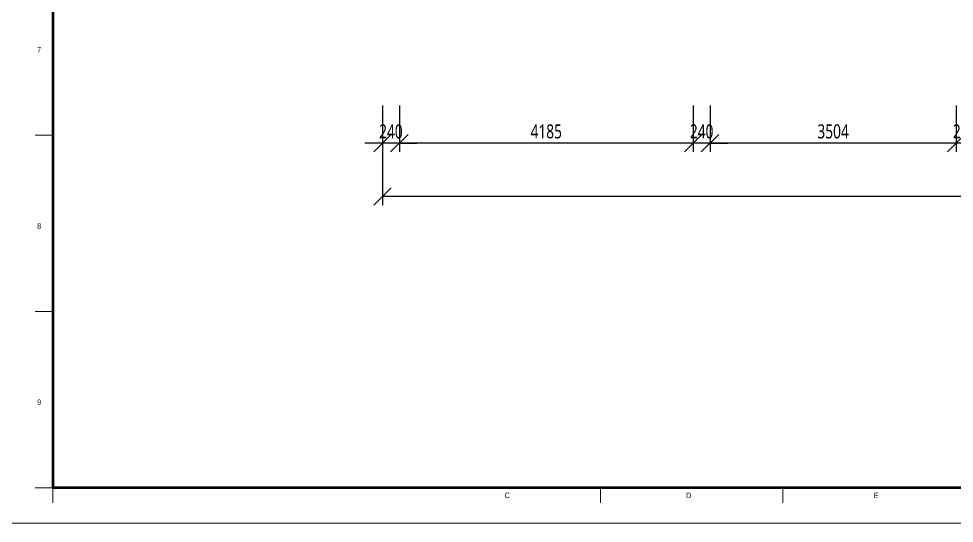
# Model space of a CAD drawing. Header units: millimetres. Extents: x 404985 to 540841, y 1898 to 26709.
# Drawn here: x 507352 to 520676, y 2380 to 9561 of the extents above; entities that cross this region are included whole.
import ezdxf
from ezdxf.enums import TextEntityAlignment as Align

# ---------------------------------------------------------------- set-up
doc = ezdxf.new("R2010")
doc.units = ezdxf.units.MM
doc.layers.add('TK', color=51, linetype='Continuous', lineweight=18)
doc.layers.add('原始结构', color=7, linetype='Continuous', lineweight=50)
doc.layers.add('标注标高', color=115, linetype='Continuous')
doc.styles.add('GridRef', font='au101s01.shx', dxfattribs={"width": 0.9, "height": 2.5})
doc.styles.add('仿宋体', font='msyh.ttf', dxfattribs={"width": 0.75})
doc.dimstyles.new('大标注', dxfattribs={"dimscale": 100, "dimtxt": 2, "dimasz": 2.5, "dimexe": 1.25, "dimexo": 0.625, "dimtad": 1, "dimdec": 0, "dimtxsty": '仿宋体', "dimblk": 'OBLIQUE', "dimcen": 2.5, "dimclrd": 256, "dimclre": 256, "dimclrt": 256, "dimadec": 0, "dimazin": 0, "dimtfac": 1, "dimtdec": 0, "dimtix": 1, "dimtmove": 0, "dimatfit": 3, "dimldrblk": 'DOT', "dimfxl": 1, "dimarcsym": 0})

# ---------------------------------------------------------------- blocks, each defined once
blk = doc.blocks.new('regggg')
at = {"layer": 'TK', "color": 45}
for p, q in [((189560, -8616), (189365, -8616)), ((189560, -10540), (189365, -10540)), ((189560, -12465), (189365, -12465)), ((189560, -12631), (189560, -12465)), ((195540, -12631), (195540, -12465)), ((197533, -12631), (197533, -12465))]:
    blk.add_line(p, q, dxfattribs=at)
at = {"layer": 'TK', "color": 45, "ltscale": 3}
blk.add_line((214874, -12853), (188267, -12853), dxfattribs=at)
at = {"layer": 'TK', "color": 45, "const_width": 21.8}
blk.add_lwpolyline([(211486, 5005), (189560, 5005), (189560, -12465), (211486, -12465)], dxfattribs=at)
at = {"layer": 'TK', "color": 45, "style": 'GridRef', "width": 0.9}
for s, p in [('7', (189409, -7684)), ('8', (189409, -9608)), ('9', (189409, -11532)), ('C', (194521, -12548)), ('D', (196505, -12548)), ('E', (198554, -12548))]:
    blk.add_text(s, height=61, dxfattribs=at).set_placement(p, align=Align.MIDDLE_CENTER)
blk = doc.blocks.new('_Oblique')
at = {"color": 0, "linetype": 'ByBlock', "lineweight": -2}
blk.add_line((-0.5, -0.5), (0.5, 0.5), dxfattribs=at)
blk = doc.blocks.new('*D190')
at = {"layer": 'Defpoints', "color": 0, "transparency": 16777216}
for p in [(512773, 8390), (516958, 8390), (512773, 7790)]:
    blk.add_point(p, dxfattribs=at)
at = {"layer": '标注标高', "lineweight": -2, "transparency": 16777216}
for p, q in [((512773, 8327), (512773, 7665)), ((516958, 8327), (516958, 7665)), ((516958, 7790), (512773, 7790))]:
    blk.add_line(p, q, dxfattribs=at)
at = {"layer": '标注标高', "lineweight": -2, "transparency": 16777216, "xscale": 250, "yscale": 250, "zscale": 250, "rotation": 180}
blk.add_blockref('_Oblique', (512773, 7790), dxfattribs=at)
at = {"layer": '标注标高', "lineweight": -2, "transparency": 16777216, "xscale": 250, "yscale": 250, "zscale": 250}
blk.add_blockref('_Oblique', (516958, 7790), dxfattribs=at)
at = {"layer": '标注标高', "transparency": 16777216, "insert": (514865, 7956), "char_height": 200, "attachment_point": 5, "style": '仿宋体'}
blk.add_mtext('4185', dxfattribs=at)
blk = doc.blocks.new('_Dot')
at = {"color": 0, "linetype": 'ByBlock', "lineweight": -2}
blk.add_line((-0.5, 0), (-1, 0), dxfattribs=at)
at = {"color": 0, "linetype": 'ByBlock', "const_width": 0.5}
blk.add_lwpolyline([(-0.25, 0, 1), (0.25, 0, 1)], format="xyb", close=True, dxfattribs=at)
blk = doc.blocks.new('*D191')
at = {"layer": 'Defpoints', "color": 0, "transparency": 16777216}
for p in [(512533, 8390), (512773, 8390), (512533, 7790)]:
    blk.add_point(p, dxfattribs=at)
at = {"layer": '标注标高', "lineweight": -2, "transparency": 16777216}
for p, q in [((512533, 8327), (512533, 7665)), ((512773, 8327), (512773, 7665)), ((512533, 7790), (512283, 7790)), ((512773, 7790), (512533, 7790)), ((512773, 7790), (513023, 7790))]:
    blk.add_line(p, q, dxfattribs=at)
at = {"layer": '标注标高', "lineweight": -2, "transparency": 16777216, "xscale": 250, "yscale": 250, "zscale": 250}
blk.add_blockref('_Oblique', (512533, 7790), dxfattribs=at)
at = {"layer": '标注标高', "lineweight": -2, "transparency": 16777216, "xscale": 250, "yscale": 250, "zscale": 250, "rotation": 180}
blk.add_blockref('_Oblique', (512773, 7790), dxfattribs=at)
at = {"layer": '标注标高', "transparency": 16777216, "insert": (512653, 7956), "char_height": 200, "attachment_point": 5, "style": '仿宋体'}
blk.add_mtext('240', dxfattribs=at)
blk = doc.blocks.new('*D194')
at = {"layer": 'Defpoints', "color": 0, "transparency": 16777216}
for p in [(520703, 8390), (520943, 8390), (520703, 7790)]:
    blk.add_point(p, dxfattribs=at)
at = {"layer": '标注标高', "lineweight": -2, "transparency": 16777216}
for p, q in [((520703, 8327), (520703, 7665)), ((520943, 8327), (520943, 7665)), ((520703, 7790), (520453, 7790)), ((520943, 7790), (520703, 7790)), ((520943, 7790), (521193, 7790))]:
    blk.add_line(p, q, dxfattribs=at)
at = {"layer": '标注标高', "lineweight": -2, "transparency": 16777216, "xscale": 250, "yscale": 250, "zscale": 250}
blk.add_blockref('_Oblique', (520703, 7790), dxfattribs=at)
at = {"layer": '标注标高', "lineweight": -2, "transparency": 16777216, "xscale": 250, "yscale": 250, "zscale": 250, "rotation": 180}
blk.add_blockref('_Oblique', (520943, 7790), dxfattribs=at)
at = {"layer": '标注标高', "transparency": 16777216, "insert": (520823, 7956), "char_height": 200, "attachment_point": 5, "style": '仿宋体'}
blk.add_mtext('240', dxfattribs=at)
blk = doc.blocks.new('*D195')
at = {"layer": 'Defpoints', "color": 0, "transparency": 16777216}
for p in [(517198, 8390), (520702, 8390), (517198, 7790)]:
    blk.add_point(p, dxfattribs=at)
at = {"layer": '标注标高', "lineweight": -2, "transparency": 16777216}
for p, q in [((517198, 8327), (517198, 7665)), ((520702, 8327), (520702, 7665)), ((520702, 7790), (517198, 7790))]:
    blk.add_line(p, q, dxfattribs=at)
at = {"layer": '标注标高', "lineweight": -2, "transparency": 16777216, "xscale": 250, "yscale": 250, "zscale": 250, "rotation": 180}
blk.add_blockref('_Oblique', (517198, 7790), dxfattribs=at)
at = {"layer": '标注标高', "lineweight": -2, "transparency": 16777216, "xscale": 250, "yscale": 250, "zscale": 250}
blk.add_blockref('_Oblique', (520702, 7790), dxfattribs=at)
at = {"layer": '标注标高', "transparency": 16777216, "insert": (518950, 7956), "char_height": 200, "attachment_point": 5, "style": '仿宋体'}
blk.add_mtext('3504', dxfattribs=at)
blk = doc.blocks.new('*D197')
at = {"layer": 'Defpoints', "color": 0, "transparency": 16777216}
for p in [(512533, 7790), (530007, 7790), (512533, 7030)]:
    blk.add_point(p, dxfattribs=at)
at = {"layer": '标注标高', "lineweight": -2, "transparency": 16777216}
for p, q in [((512533, 7727), (512533, 6905)), ((530007, 7727), (530007, 6905)), ((530007, 7030), (512533, 7030))]:
    blk.add_line(p, q, dxfattribs=at)
at = {"layer": '标注标高', "lineweight": -2, "transparency": 16777216, "xscale": 250, "yscale": 250, "zscale": 250, "rotation": 180}
blk.add_blockref('_Oblique', (512533, 7030), dxfattribs=at)
at = {"layer": '标注标高', "lineweight": -2, "transparency": 16777216, "xscale": 250, "yscale": 250, "zscale": 250}
blk.add_blockref('_Oblique', (530007, 7030), dxfattribs=at)
at = {"layer": '标注标高', "transparency": 16777216, "insert": (521270, 7195), "char_height": 200, "attachment_point": 5, "style": '仿宋体'}
blk.add_mtext('17474', dxfattribs=at)
blk = doc.blocks.new('*D212')
at = {"layer": 'Defpoints', "color": 0, "transparency": 16777216}
for p in [(516958, 8390), (517198, 8390), (516958, 7790)]:
    blk.add_point(p, dxfattribs=at)
at = {"layer": '标注标高', "lineweight": -2, "transparency": 16777216}
for p, q in [((516958, 8327), (516958, 7665)), ((517198, 8327), (517198, 7665)), ((516958, 7790), (516708, 7790)), ((517198, 7790), (516958, 7790)), ((517198, 7790), (517448, 7790))]:
    blk.add_line(p, q, dxfattribs=at)
at = {"layer": '标注标高', "lineweight": -2, "transparency": 16777216, "xscale": 250, "yscale": 250, "zscale": 250}
blk.add_blockref('_Oblique', (516958, 7790), dxfattribs=at)
at = {"layer": '标注标高', "lineweight": -2, "transparency": 16777216, "xscale": 250, "yscale": 250, "zscale": 250, "rotation": 180}
blk.add_blockref('_Oblique', (517198, 7790), dxfattribs=at)
at = {"layer": '标注标高', "transparency": 16777216, "insert": (517078, 7956), "char_height": 200, "attachment_point": 5, "style": '仿宋体'}
blk.add_mtext('240', dxfattribs=at)

msp = doc.modelspace()

# ---------------------------------------------------------------- linework, layer by layer
at = {"layer": '原始结构'}
msp.add_lwpolyline([(507840.8, 25660.3), (536909.3, 25660.3), (536909.3, 2885.9), (507840.8, 2885.9)], close=True, dxfattribs=at)

# ---------------------------------------------------------------- block references
at = {"xscale": 1.303680000000168, "yscale": 1.303680000000168, "zscale": 1.303680000000168}
msp.add_blockref('regggg', (260714.7, 19135.9), dxfattribs=at)

# ---------------------------------------------------------------- dimensions: what is measured, and where the dimension line sits
at = {"layer": '标注标高'}
for base, p1, p2, picture, middle in [((512532.9, 7790), (512772.9, 8390), (512532.9, 8390), '*D191', (512652.9, 7955.9)), ((512772.9, 7790), (516957.9, 8390), (512772.9, 8390), '*D190', (514865.4, 7956.3)), ((516957.9, 7790), (517197.9, 8390), (516957.9, 8390), '*D212', (517077.9, 7955.9)), ((517197.9, 7790), (520701.9, 8390), (517197.9, 8390), '*D195', (518949.9, 7955.9)), ((520702.9, 7790), (520942.9, 8390), (520702.9, 8390), '*D194', (520822.9, 7955.9)), ((512532.9, 7030), (530006.9, 7790), (512532.9, 7790), '*D197', (521269.9, 7194.6))]:
    dim = msp.add_linear_dim(base=base, p1=p1, p2=p2, angle=180, dimstyle='大标注', dxfattribs=at)
    dim.commit()
    dim.dimension.update_dxf_attribs({"geometry": picture, "text_midpoint": middle})

doc.saveas('drawing.dxf')
